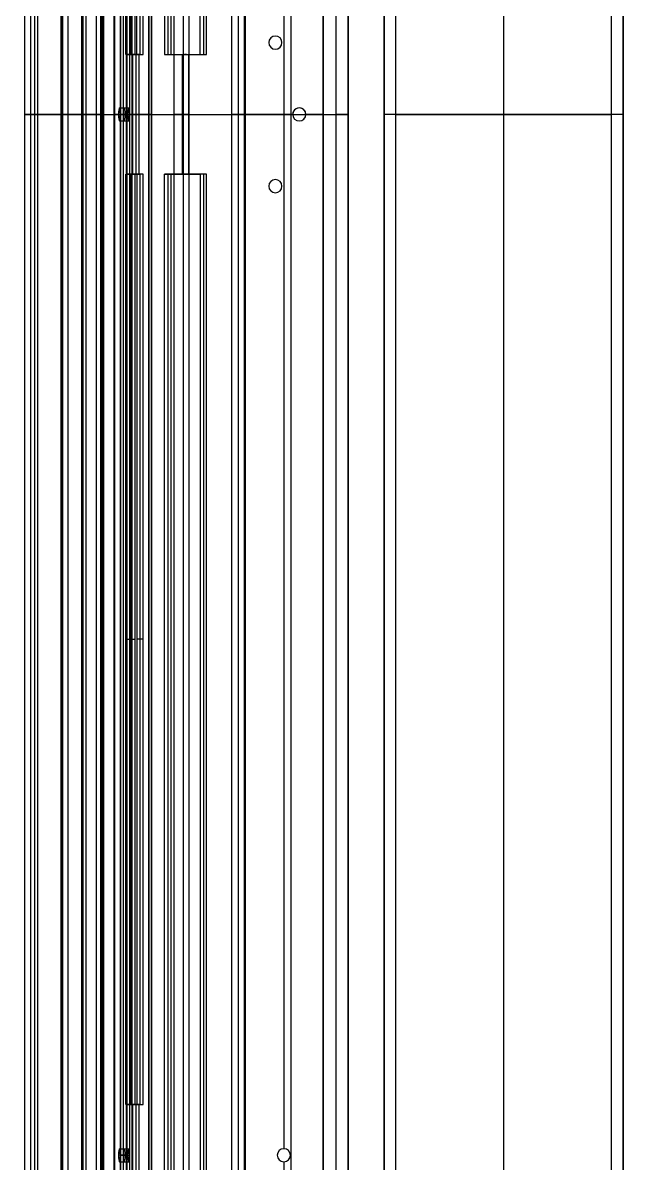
# Model space of a CAD drawing. Header units: millimetres. Extents: x -1488 to 3198, y -4194 to 3775.
# Drawn here: x -1433.3 to -1182.3, y -3718.4 to -3241.8 of the extents above; entities that cross this region are included whole.
import ezdxf

# ---------------------------------------------------------------- set-up
doc = ezdxf.new("R2010")
doc.units = ezdxf.units.MM
doc.header["$MEASUREMENT"] = 0
doc.layers.add('Domyślny', color=7, linetype='Continuous', true_color=0x000000)

# ---------------------------------------------------------------- blocks, each defined once
blk = doc.blocks.new('deska 1 siedziska awki Soft 02.412 SC_Domylna_Obrobiona_')
at = {"layer": 'Domyślny'}
for p, q in [((-68.94, 44.5, 895), (-68.94, 44.5, -895)), ((-66.58, 43.91, 895), (-66.58, 43.91, -895)), ((-91.34, 21.24), (-72.72, 42.77)), ((-68.94, 39.5, 900), (-87.55, 17.97, 900)), ((-68.94, 39.5, -900), (-87.55, 17.97, -900)), ((-43, 38), (-5, 38)), ((-24, 38, 895), (-24, 38, -895)), ((-82.03, 32.01, -895), (-82.03, 32.01, 895)), ((-46.28, 5.06, 900), (-46.28, 33.1, 900)), ((-46.28, 5.06, -900), (-46.28, 33.1, -900)), ((0, 5), (0, 33)), ((-83.86, 22.25, 900), (-5, 22.25, 900)), ((-83.86, 22.25, -900), (-5, 22.25, -900)), ((-92.55, 17.97, 895), (-92.55, 17.97, -895)), ((0, 19, -895), (0, 19, 895)), ((-90.24, 13.75, -895), (-90.24, 13.75, 895)), ((-43, 0, -895), (-43, 0, 895)), ((-43, 0), (-5, 0)), ((-24, 0, 895), (-24, 0, -895))]:
    blk.add_line(p, q, dxfattribs=at)
for centre, radius, start, end in [((-68.94, 39.5, 895), 5, 61.8614, 139.148), ((-68.94, 39.5, -895), 5, 61.8614, 139.148), ((-68.94, 39.5), 5, 61.8614, 139.148), ((-43, 88, -895), 50, 241.8614, 270), ((-43, 88, 895), 50, 241.8614, 270), ((-43, 88), 50, 241.8614, 270), ((-43, 88, 900), 55, 241.8614, 270), ((-43, 88, -900), 55, 241.8614, 270), ((-43, 88, 900), 55, 241.8614, 270), ((-43, 88, -900), 55, 241.8614, 270), ((-5, 33, 895), 5, 0, 90), ((-5, 33, -895), 5, 0, 90), ((-5, 33), 5, 0, 90), ((-5, 33, -895), 5, 0, 90), ((-87.55, 17.97, 895), 5, 139.148, 180), ((-87.55, 17.97, -895), 5, 139.148, 180), ((-87.55, 17.97), 5, 139.148, 180), ((-87.55, 17.97, 895), 5, 180, 237.5335), ((-87.55, 17.97, -895), 5, 180, 237.5335), ((-87.55, 17.97), 5, 180, 237.5335), ((-43, 88, 900), 83, 237.5335, 270), ((-43, 88, -900), 83, 237.5335, 270), ((-43, 88, -895), 88, 237.5335, 270), ((-43, 88, 895), 88, 237.5335, 270), ((-43, 88), 88, 237.5335, 270), ((-5, 5, 895), 5, 270, 0), ((-5, 5, -895), 5, 270, 0), ((-5, 5), 5, 270, 0)]:
    blk.add_arc(centre, radius, start, end, dxfattribs=at)
at = {"layer": 'Domyślny', "extrusion": (1, 0, 0)}
for centre, start, end in [((39.5, 895, -68.94), 0, 90), ((39.5, -895, -68.94), 270, 0), ((33, 895, -43), 0, 90), ((33, -895, -43), 270, 0), ((33, 895, -24), 0, 90), ((33, -895, -24), 270, 0), ((5, 895, -43), 90, 180), ((5, -895, -43), 180, 270), ((5, 895, -24), 90, 180), ((5, -895, -24), 180, 270), ((5, -895, -5), 180, 270)]:
    blk.add_arc(centre, 5, start, end, dxfattribs=at)
at = {"layer": 'Domyślny', "extrusion": (0.88181, -0.471606, 6.70192e-16)}
blk.add_arc((2.32, 895, -79.42), 5, 0, 90, dxfattribs=at)
at = {"layer": 'Domyślny', "extrusion": (0.88181, -0.471606, -4.04901e-15)}
blk.add_arc((2.32, -895, -79.42), 5, 270, 0, dxfattribs=at)
at = {"layer": 'Domyślny', "extrusion": (0.654107, 0.756402, 1.08372e-14)}
blk.add_arc((77.98, 895, -15.21), 5, 0, 90, dxfattribs=at)
at = {"layer": 'Domyślny', "extrusion": (0.654107, 0.756402, -1.68754e-15)}
blk.add_arc((77.98, -895, -15.21), 5, 270, 0, dxfattribs=at)
at = {"layer": 'Domyślny', "extrusion": (1, -1.77636e-16, -3.55271e-16)}
blk.add_arc((33, 895, -5), 5, 0, 90, dxfattribs=at)
at = {"layer": 'Domyślny', "extrusion": (1, 1.20913e-29, -3.55271e-16)}
blk.add_arc((33, -895, -5), 5, 270, 0, dxfattribs=at)
at = {"layer": 'Domyślny', "extrusion": (0.654107, 0.756402, 0)}
for centre, start, end in [((77.98, 895, -29.45), 0, 90), ((77.98, -895, -29.45), 270, 0)]:
    blk.add_arc(centre, 5, start, end, dxfattribs=at)
at = {"layer": 'Domyślny', "extrusion": (0, 1, 0)}
for centre, start, end in [((5, 895, 33), 90, 180), ((5, -895, 33), 180, 270), ((87.55, 895, 17.97), 0, 90), ((87.55, -895, 17.97), 270, 0), ((5, 895, 19), 90, 180), ((5, -895, 19), 180, 270)]:
    blk.add_arc(centre, 5, start, end, dxfattribs=at)
at = {"layer": 'Domyślny', "extrusion": (0.654107, 0.756402, 1.77636e-16)}
blk.add_arc((77.98, 895, -43.68), 5, 0, 90, dxfattribs=at)
at = {"layer": 'Domyślny', "extrusion": (0.654107, 0.756402, -6.7658e-14)}
blk.add_arc((77.98, -895, -43.68), 5, 270, 0, dxfattribs=at)
at = {"layer": 'Domyślny', "extrusion": (0.843706, -0.536806, 0)}
blk.add_arc((-31.84, 895, -83.52), 5, 90, 180, dxfattribs=at)
at = {"layer": 'Domyślny', "extrusion": (0.843706, -0.536806, 5.41789e-15)}
blk.add_arc((-31.84, -895, -83.52), 5, 180, 270, dxfattribs=at)
at = {"layer": 'Domyślny', "extrusion": (1, 0, -3.55271e-16)}
blk.add_arc((5, 895, -5), 5, 90, 180, dxfattribs=at)
at = {"layer": 'Domyślny', "extrusion": (-5.32907e-16, 1, -8.88178e-16)}
blk.add_arc((5, 895, 5), 5, 90, 180, dxfattribs=at)
at = {"layer": 'Domyślny', "extrusion": (-3.55271e-16, 1, 5.32907e-16)}
blk.add_arc((5, -895, 5), 5, 180, 270, dxfattribs=at)
at = {"layer": 'Domyślny'}
for points in [[(-91.34, 21.24, -895), (-82.03, 32.01, -895), (-72.72, 42.77, -895)], [(-72.72, 42.77, 895), (-82.03, 32.01, 895), (-91.34, 21.24, 895)], [(-72.72, 42.77, -895), (-72.72, 42.77), (-72.72, 42.77, 895)], [(-43, 38, -895), (-24, 38, -895), (-5, 38, -895)], [(-43, 38, 895), (-43, 38), (-43, 38, -895)], [(-5, 38, 895), (-24, 38, 895), (-43, 38, 895)], [(-5, 38, -895), (-5, 38), (-5, 38, 895)], [(-5, 33, 900), (-24, 33, 900), (-43, 33, 900)], [(-5, 33, -900), (-24, 33, -900), (-43, 33, -900)], [(-5, 5, 900), (-5, 19, 900), (-5, 33, 900)], [(-5, 5, -900), (-5, 19, -900), (-5, 33, -900)], [(0, 5, 895), (0, 19, 895), (0, 33, 895)], [(0, 33, -895), (0, 19, -895), (0, 5, -895)], [(0, 33, 895), (0, 33), (0, 33, -895)], [(-91.34, 21.24, 895), (-91.34, 21.24), (-91.34, 21.24, -895)], [(-43, 5, 900), (-24, 5, 900), (-5, 5, 900)], [(-43, 5, -900), (-24, 5, -900), (-5, 5, -900)], [(0, 5, -895), (0, 5), (0, 5, 895)], [(-43, 0, -895), (-24, 0, -895), (-5, 0, -895)], [(-5, 0, 895), (-24, 0, 895), (-43, 0, 895)], [(-5, 0, -895), (-5, 0), (-5, 0, 895)]]:
    blk.add_open_spline(points, degree=2, dxfattribs=at)
blk = doc.blocks.new('blacha nona tylna awki Soft 02.412 SC')
at = {"layer": 'Domyślny'}
for p, q in [((0, 97.22, -96.75), (0, 101.18, -96.19)), ((0, 101.18, -96.19), (0, 100.16, -89.01)), ((0, 100.16, -89.01), (0, 96.2, -89.58)), ((-902.5, 99.2, -96.47), (902.5, 99.2, -96.47)), ((902.5, 96.52, -63.58), (-902.5, 96.52, -63.58)), ((-432.25, 98.85, -79.88), (432.25, 98.85, -79.88)), ((-32.75, 94.39, -76.96), (-32.75, 98.35, -76.39)), ((-30, 98.74, -79.11), (-30, 94.78, -79.68)), ((-30, 98.74, -79.11), (-30, 98.74, -79.11)), ((-30, 94, -74.23), (-30, 97.96, -73.67)), ((-30, 97.96, -73.67), (-30, 97.96, -73.67)), ((-27.25, 94.39, -76.96), (-27.25, 98.35, -76.39)), ((-2.75, 95.81, -86.86), (-2.75, 99.77, -86.29)), ((0, 95.42, -84.13), (0, 99.38, -83.57)), ((0, 95.42, -84.13), (0, 99.38, -83.57)), ((0, 99.38, -83.57), (0, 96.52, -63.58)), ((0, 97.22, -96.75), (0, 96.2, -89.58)), ((0, 95.42, -84.13), (0, 92.56, -64.15)), ((2.75, 95.81, -86.86), (2.75, 99.77, -86.29)), ((27.25, 94.39, -76.96), (27.25, 98.35, -76.39)), ((30, 98.74, -79.11), (30, 94.78, -79.68)), ((30, 94, -74.23), (30, 97.96, -73.67)), ((30, 97.96, -73.67), (30, 97.96, -73.67)), ((32.75, 94.39, -76.96), (32.75, 98.35, -76.39)), ((432.25, 94.89, -80.45), (432.25, 98.85, -79.88)), ((435, 99.24, -82.61), (435, 95.28, -83.17)), ((435, 94.5, -77.73), (435, 98.46, -77.16)), ((435, 94.5, -77.73), (435, 98.46, -77.16)), ((437.75, 94.89, -80.45), (437.75, 98.85, -79.88)), ((437.75, 98.85, -79.88), (875.18, 98.85, -79.88)), ((902.5, 92.56, -64.15), (-902.5, 92.56, -64.15)), ((-432.25, 94.89, -80.45), (432.25, 94.89, -80.45)), ((0, 51.19, -22.87), (0, 93.75, -58.58)), ((0, 48.62, -25.94), (0, 91.18, -61.65)), ((437.75, 94.89, -80.45), (875.18, 94.89, -80.45)), ((-852.5, 78.93, -48.76), (-25, 78.93, -48.76)), ((25, 78.93, -48.76), (852.5, 78.93, -48.76)), ((-25, 74.37, -42.32), (-25, 68.14, -42.32)), ((-25, 72.47, -40.73), (25, 72.47, -40.73)), ((25, 74.37, -42.32), (25, 68.14, -42.32)), ((-25, 71.26, -39.71), (-25, 71.26, -44.93)), ((-25, 69.9, -43.79), (25, 69.9, -43.79)), ((25, 71.26, -44.93), (25, 71.26, -39.71)), ((-852.5, 63.58, -35.88), (-25, 63.58, -35.88)), ((25, 63.58, -35.88), (852.5, 63.58, -35.88)), ((219.37, 50.32, -27.36), (219.37, 52.89, -24.3)), ((-413.75, 51.6, -25.83), (-25, 51.6, -25.83)), ((-25, 52.2, -25.12), (-25, 49.3, -25.12)), ((-25, 50.75, -23.39), (-25, 50.75, -26.85)), ((-25, 50.69, -23.47), (-25, 46.04, -23.47)), ((-25, 48.62, -21.42), (-25, 48.62, -25.94)), ((25, 52.2, -25.12), (25, 49.3, -25.12)), ((25, 51.6, -25.83), (413.75, 51.6, -25.83)), ((25, 50.75, -26.85), (25, 50.75, -23.39)), ((25, 46.04, -23.47), (25, 50.69, -23.47)), ((25, 48.62, -21.42), (25, 48.62, -25.94)), ((413.75, 49.3, -25.12), (413.75, 52.2, -25.12)), ((413.75, 50.75, -23.39), (413.75, 50.75, -26.85)), ((413.75, 46.04, -23.47), (413.75, 50.69, -23.47)), ((413.75, 48.62, -25.94), (413.75, 48.62, -21.42)), ((-413.75, 43.82, -23), (-25, 43.82, -23)), ((-25, 46.04, -22.07), (-25, 43.82, -23.93)), ((-25, 43.82, -21.68), (-25, 46.04, -24.32)), ((0, 46.04, -25), (0, 27.75, -25)), ((0, 46.04, -21), (0, 27.75, -21)), ((25, 46.04, -22.07), (25, 43.82, -23.93)), ((25, 46.04, -24.32), (25, 43.82, -21.68)), ((25, 43.82, -23), (413.75, 43.82, -23)), ((219.37, 43.82, -21), (219.37, 43.82, -25)), ((413.75, 43.82, -21.68), (413.75, 46.04, -24.32)), ((413.75, 43.82, -23.93), (413.75, 46.04, -22.07)), ((-433.14, 27.02, -25), (-1.86, 27.02, -25)), ((-433.14, 27.02, -21), (-1.86, 27.02, -21)), ((-2.75, 25, -21), (-2.75, 25, -25)), ((0, 27.75, -21), (0, 27.75, -25)), ((1.86, 27.02, -25), (433.14, 27.02, -25)), ((1.86, 27.02, -21), (433.14, 27.02, -21)), ((2.75, 25, -21), (2.75, 25, -25)), ((432.25, 25, -21), (432.25, 25, -25)), ((435, 27.75, -21), (435, 27.75, -25)), ((436.86, 27.02, -25), (868.14, 27.02, -25)), ((436.86, 27.02, -21), (868.14, 27.02, -21)), ((437.75, 25, -21), (437.75, 25, -25)), ((0, 22.25, -25), (0, 22.25, -21)), ((0, 22.25, -25), (0, 8, -25)), ((0, 22.25, -21), (0, 8, -21)), ((435, 22.25, -25), (435, 22.25, -21)), ((902.5, 4, -17), (-902.5, 4, -17)), ((-902.5, 4, -8.5), (902.5, 4, -8.5)), ((902.5, 2), (-902.5, 2)), ((902.5, 0, -17), (-902.5, 0, -17)), ((-902.5, 0, -8.5), (902.5, 0, -8.5)), ((0, 0), (0, 4)), ((0, 4), (0, 4, -17)), ((0, 0), (0, 0, -17))]:
    blk.add_line(p, q, dxfattribs=at)
at = {"layer": 'Domyślny', "extrusion": (1.5347e-14, 0.98995, 0.141415)}
blk.add_arc((0, -99.53, 86.56), 2.75, 270, 90, dxfattribs=at)
at = {"layer": 'Domyślny', "extrusion": (-8.76976e-15, 0.98995, 0.141415)}
blk.add_arc((0, -99.53, 86.56), 2.75, 90, 270, dxfattribs=at)
at = {"layer": 'Domyślny', "extrusion": (-1.59206e-29, 0.98995, 0.141415)}
blk.add_arc((30, -89.53, 86.56), 2.75, 270, 90, dxfattribs=at)
at = {"layer": 'Domyślny', "extrusion": (0, 0.98995, 0.141415)}
for centre, start, end in [((30, -89.53, 84.56), 270, 90), ((30, -89.53, 84.56), 90, 270), ((0, -99.53, 84.56), 270, 90), ((-30, -89.53, 84.56), 270, 90), ((-30, -89.53, 84.56), 90, 270), ((-435, -93.06, 84.56), 270, 90), ((-435, -93.06, 84.56), 90, 270)]:
    blk.add_arc(centre, 2.75, start, end, dxfattribs=at)
at = {"layer": 'Domyślny', "extrusion": (-1.02552e-29, 0.98995, 0.141415)}
blk.add_arc((30, -89.53, 86.56), 2.75, 90, 270, dxfattribs=at)
at = {"layer": 'Domyślny', "extrusion": (-7.30772e-16, 0.98995, 0.141415)}
blk.add_arc((0, -99.53, 82.56), 2.75, 270, 90, dxfattribs=at)
at = {"layer": 'Domyślny', "extrusion": (-1.42109e-14, 0.98995, 0.141415)}
blk.add_arc((0, -99.53, 84.56), 2.75, 90, 270, dxfattribs=at)
at = {"layer": 'Domyślny', "extrusion": (1, 0, 0)}
for centre, radius, start, end in [((88.6, -64.71), 8, 8.1297, 50), ((88.6, -64.71), 4, 8.1297, 50), ((46.04, -29), 8, 50, 90), ((46.04, -29), 4, 50, 90), ((8, -17), 4, 180, 270), ((8, -17), 8, 180, 270)]:
    blk.add_arc(centre, radius, start, end, dxfattribs=at)
at = {"layer": 'Domyślny', "extrusion": (-1.5347e-14, 0.98995, 0.141415)}
blk.add_arc((0, -99.53, 82.56), 2.75, 90, 270, dxfattribs=at)
at = {"layer": 'Domyślny', "extrusion": (2.15144e-31, 0.98995, 0.141415)}
blk.add_arc((-30, -89.53, 86.56), 2.75, 270, 90, dxfattribs=at)
at = {"layer": 'Domyślny', "extrusion": (-4.12359e-30, 0.98995, 0.141415)}
blk.add_arc((-30, -89.53, 86.56), 2.75, 90, 270, dxfattribs=at)
at = {"layer": 'Domyślny', "extrusion": (4.99799e-19, 0.98995, 0.141415)}
blk.add_arc((-435, -93.06, 86.56), 2.75, 270, 90, dxfattribs=at)
at = {"layer": 'Domyślny', "extrusion": (-1.24241e-14, 0.98995, 0.141415)}
blk.add_arc((-435, -93.06, 86.56), 2.75, 90, 270, dxfattribs=at)
at = {"layer": 'Domyślny', "extrusion": (-3.45912e-24, 0.98995, 0.141415)}
blk.add_arc((30, -89.53, 82.56), 2.75, 270, 90, dxfattribs=at)
at = {"layer": 'Domyślny', "extrusion": (6.16626e-24, 0.98995, 0.141415)}
blk.add_arc((30, -89.53, 82.56), 2.75, 90, 270, dxfattribs=at)
at = {"layer": 'Domyślny', "extrusion": (1.57916e-23, 0.98995, 0.141415)}
blk.add_arc((-30, -89.53, 82.56), 2.75, 270, 90, dxfattribs=at)
at = {"layer": 'Domyślny', "extrusion": (3.45912e-24, 0.98995, 0.141415)}
blk.add_arc((-30, -89.53, 82.56), 2.75, 90, 270, dxfattribs=at)
at = {"layer": 'Domyślny', "extrusion": (-2.19232e-15, 0.98995, 0.141415)}
blk.add_arc((-435, -93.06, 82.56), 2.75, 270, 90, dxfattribs=at)
at = {"layer": 'Domyślny', "extrusion": (-2.92334e-15, 0.98995, 0.141415)}
blk.add_arc((-435, -93.06, 82.56), 2.75, 90, 270, dxfattribs=at)
at = {"layer": 'Domyślny', "extrusion": (1, 8.91763e-16, -1.34626e-15)}
blk.add_arc((46.04, -29, -25), 8, 50, 90, dxfattribs=at)
at = {"layer": 'Domyślny', "extrusion": (1, -9.10925e-15, -3.26202e-14)}
blk.add_arc((46.04, -29, -25), 4, 50, 90, dxfattribs=at)
at = {"layer": 'Domyślny', "extrusion": (1, 3.45446e-14, 1.06299e-13)}
blk.add_arc((46.04, -29, 25), 8, 50, 90, dxfattribs=at)
at = {"layer": 'Domyślny', "extrusion": (1, -7.96859e-15, -1.43008e-14)}
blk.add_arc((46.04, -29, 25), 4, 50, 90, dxfattribs=at)
at = {"layer": 'Domyślny', "extrusion": (1, 2.26914e-14, 9.2715e-14)}
blk.add_arc((46.04, -29, 413.75), 8, 50, 90, dxfattribs=at)
at = {"layer": 'Domyślny', "extrusion": (1, 8.62667e-14, 2.37016e-13)}
blk.add_arc((46.04, -29, 413.75), 4, 50, 90, dxfattribs=at)
at = {"layer": 'Domyślny'}
for centre, start, end in [((0, 25, -21), 90, 270), ((0, 25, -25), 90, 270), ((0, 25, -23), 90, 270), ((0, 25, -21), 270, 90), ((0, 25, -25), 270, 90), ((0, 25, -23), 270, 90), ((435, 25, -21), 90, 270), ((435, 25, -25), 90, 270), ((435, 25, -23), 90, 270), ((435, 25, -21), 270, 90), ((435, 25, -25), 270, 90), ((435, 25, -23), 270, 90)]:
    blk.add_arc(centre, 2.75, start, end, dxfattribs=at)
for points in [[(-902.5, 101.18, -96.19), (0, 101.18, -96.19), (902.5, 101.18, -96.19)], [(902.5, 97.22, -96.75), (0, 97.22, -96.75), (-902.5, 97.22, -96.75)], [(-902.5, 93.75, -58.58), (0, 93.75, -58.58), (902.5, 93.75, -58.58)], [(-902.5, 91.18, -61.65), (0, 91.18, -61.65), (902.5, 91.18, -61.65)], [(-25, 80.22, -47.23), (-438.75, 80.22, -47.23), (-852.5, 80.22, -47.23)], [(-25, 77.65, -50.3), (-438.75, 77.65, -50.3), (-852.5, 77.65, -50.3)], [(-25, 64.87, -34.35), (-25, 72.54, -40.79), (-25, 80.22, -47.23)], [(-25, 80.22, -47.23), (-25, 78.93, -48.76), (-25, 77.65, -50.3)], [(-25, 62.3, -37.41), (-25, 69.97, -43.86), (-25, 77.65, -50.3)], [(25, 80.22, -47.23), (438.75, 80.22, -47.23), (852.5, 80.22, -47.23)], [(25, 77.65, -50.3), (25, 78.93, -48.76), (25, 80.22, -47.23)], [(25, 64.87, -34.35), (25, 72.54, -40.79), (25, 80.22, -47.23)], [(852.5, 77.65, -50.3), (438.75, 77.65, -50.3), (25, 77.65, -50.3)], [(25, 77.65, -50.3), (25, 69.97, -43.86), (25, 62.3, -37.41)], [(-852.5, 64.87, -34.35), (-438.75, 64.87, -34.35), (-25, 64.87, -34.35)], [(-852.5, 62.3, -37.41), (-438.75, 62.3, -37.41), (-25, 62.3, -37.41)], [(-25, 64.87, -34.35), (-25, 63.58, -35.88), (-25, 62.3, -37.41)], [(25, 62.3, -37.41), (25, 63.58, -35.88), (25, 64.87, -34.35)], [(852.5, 64.87, -34.35), (438.75, 64.87, -34.35), (25, 64.87, -34.35)], [(25, 62.3, -37.41), (438.75, 62.3, -37.41), (852.5, 62.3, -37.41)], [(-25, 52.89, -24.3), (-219.37, 52.89, -24.3), (-413.75, 52.89, -24.3)], [(-25, 51.19, -22.87), (-25, 52.04, -23.59), (-25, 52.89, -24.3)], [(-25, 52.89, -24.3), (-25, 51.6, -25.83), (-25, 50.32, -27.36)], [(25, 52.89, -24.3), (219.37, 52.89, -24.3), (413.75, 52.89, -24.3)], [(25, 50.32, -27.36), (25, 51.6, -25.83), (25, 52.89, -24.3)], [(25, 52.89, -24.3), (25, 52.04, -23.59), (25, 51.19, -22.87)], [(413.75, 52.89, -24.3), (413.75, 51.6, -25.83), (413.75, 50.32, -27.36)], [(413.75, 51.19, -22.87), (413.75, 52.04, -23.59), (413.75, 52.89, -24.3)], [(-25, 50.32, -27.36), (-219.37, 50.32, -27.36), (-413.75, 50.32, -27.36)], [(25, 51.19, -22.87), (0, 51.19, -22.87), (-25, 51.19, -22.87)], [(-25, 51.19, -22.87), (-25, 49.9, -24.4), (-25, 48.62, -25.94)], [(-25, 48.62, -25.94), (-25, 49.47, -26.65), (-25, 50.32, -27.36)], [(25, 48.62, -25.94), (0, 48.62, -25.94), (-25, 48.62, -25.94)], [(25, 48.62, -25.94), (25, 49.9, -24.4), (25, 51.19, -22.87)], [(413.75, 50.32, -27.36), (219.37, 50.32, -27.36), (25, 50.32, -27.36)], [(25, 50.32, -27.36), (25, 49.47, -26.65), (25, 48.62, -25.94)], [(463.75, 51.19, -22.87), (438.75, 51.19, -22.87), (413.75, 51.19, -22.87)], [(413.75, 51.19, -22.87), (413.75, 49.9, -24.4), (413.75, 48.62, -25.94)], [(413.75, 48.62, -25.94), (413.75, 49.47, -26.65), (413.75, 50.32, -27.36)], [(463.75, 48.62, -25.94), (438.75, 48.62, -25.94), (413.75, 48.62, -25.94)], [(-25, 43.82, -25), (-219.37, 43.82, -25), (-413.75, 43.82, -25)], [(-25, 43.82, -21), (-219.37, 43.82, -21), (-413.75, 43.82, -21)], [(25, 46.04, -25), (0, 46.04, -25), (-25, 46.04, -25)], [(-25, 46.04, -25), (-25, 44.93, -25), (-25, 43.82, -25)], [(25, 46.04, -21), (0, 46.04, -21), (-25, 46.04, -21)], [(-25, 46.04, -21), (-25, 44.93, -21), (-25, 43.82, -21)], [(-25, 46.04, -25), (-25, 46.04, -23), (-25, 46.04, -21)], [(-25, 43.82, -25), (-25, 43.82, -23), (-25, 43.82, -21)], [(25, 46.04, -25), (25, 44.93, -25), (25, 43.82, -25)], [(25, 43.82, -21), (25, 44.93, -21), (25, 46.04, -21)], [(25, 46.04, -21), (25, 46.04, -23), (25, 46.04, -25)], [(413.75, 43.82, -25), (219.37, 43.82, -25), (25, 43.82, -25)], [(413.75, 43.82, -21), (219.37, 43.82, -21), (25, 43.82, -21)], [(25, 43.82, -25), (25, 43.82, -23), (25, 43.82, -21)], [(413.75, 43.82, -25), (413.75, 44.93, -25), (413.75, 46.04, -25)], [(463.75, 46.04, -25), (438.75, 46.04, -25), (413.75, 46.04, -25)], [(463.75, 46.04, -21), (438.75, 46.04, -21), (413.75, 46.04, -21)], [(413.75, 46.04, -21), (413.75, 44.93, -21), (413.75, 43.82, -21)], [(413.75, 46.04, -25), (413.75, 46.04, -23), (413.75, 46.04, -21)], [(413.75, 43.82, -21), (413.75, 43.82, -23), (413.75, 43.82, -25)], [(-902.5, 8, -25), (0, 8, -25), (902.5, 8, -25)], [(-902.5, 8, -21), (0, 8, -21), (902.5, 8, -21)], [(-902.5, 4), (0, 4), (902.5, 4)], [(902.5, 0), (0, 0), (-902.5, 0)]]:
    blk.add_open_spline(points, degree=2, dxfattribs=at)
blk = doc.blocks.new('deska 1 siedziska awki Soft 02.412 SC_Domylna_Obrobiona_ 01')
at = {"layer": 'Domyślny'}
for p, q in [((-68.94, 44.5, 895), (-68.94, 44.5, -895)), ((-66.58, 43.91, 895), (-66.58, 43.91, -895)), ((-91.34, 21.24), (-72.72, 42.77)), ((-68.94, 39.5, 900), (-87.55, 17.97, 900)), ((-68.94, 39.5, -900), (-87.55, 17.97, -900)), ((-43, 38), (-5, 38)), ((-24, 38, 895), (-24, 38, -895)), ((-82.03, 32.01, -895), (-82.03, 32.01, 895)), ((-46.28, 5.06, 900), (-46.28, 33.1, 900)), ((-46.28, 5.06, -900), (-46.28, 33.1, -900)), ((0, 5), (0, 33)), ((-83.86, 22.25, 900), (-5, 22.25, 900)), ((-83.86, 22.25, -900), (-5, 22.25, -900)), ((-92.55, 17.97, 895), (-92.55, 17.97, -895)), ((0, 19, -895), (0, 19, 895)), ((-90.24, 13.75, -895), (-90.24, 13.75, 895)), ((-43, 0, -895), (-43, 0, 895)), ((-43, 0), (-5, 0)), ((-24, 0, 895), (-24, 0, -895))]:
    blk.add_line(p, q, dxfattribs=at)
for centre, radius, start, end in [((-68.94, 39.5, 895), 5, 61.8614, 139.148), ((-68.94, 39.5, -895), 5, 61.8614, 139.148), ((-68.94, 39.5), 5, 61.8614, 139.148), ((-43, 88, -895), 50, 241.8614, 270), ((-43, 88, 895), 50, 241.8614, 270), ((-43, 88), 50, 241.8614, 270), ((-43, 88, 900), 55, 241.8614, 270), ((-43, 88, -900), 55, 241.8614, 270), ((-43, 88, 900), 55, 241.8614, 270), ((-43, 88, -900), 55, 241.8614, 270), ((-5, 33, 895), 5, 0, 90), ((-5, 33, -895), 5, 0, 90), ((-5, 33), 5, 0, 90), ((-5, 33, -895), 5, 0, 90), ((-87.55, 17.97, 895), 5, 139.148, 180), ((-87.55, 17.97, -895), 5, 139.148, 180), ((-87.55, 17.97), 5, 139.148, 180), ((-87.55, 17.97, 895), 5, 180, 237.5335), ((-87.55, 17.97, -895), 5, 180, 237.5335), ((-87.55, 17.97), 5, 180, 237.5335), ((-43, 88, 900), 83, 237.5335, 270), ((-43, 88, -900), 83, 237.5335, 270), ((-43, 88, -895), 88, 237.5335, 270), ((-43, 88, 895), 88, 237.5335, 270), ((-43, 88), 88, 237.5335, 270), ((-5, 5, 895), 5, 270, 0), ((-5, 5, -895), 5, 270, 0), ((-5, 5), 5, 270, 0)]:
    blk.add_arc(centre, radius, start, end, dxfattribs=at)
at = {"layer": 'Domyślny', "extrusion": (1, 0, 0)}
for centre, start, end in [((39.5, 895, -68.94), 0, 90), ((39.5, -895, -68.94), 270, 0), ((33, 895, -43), 0, 90), ((33, -895, -43), 270, 0), ((33, 895, -24), 0, 90), ((33, -895, -24), 270, 0), ((5, 895, -43), 90, 180), ((5, -895, -43), 180, 270), ((5, 895, -24), 90, 180), ((5, -895, -24), 180, 270), ((5, -895, -5), 180, 270)]:
    blk.add_arc(centre, 5, start, end, dxfattribs=at)
at = {"layer": 'Domyślny', "extrusion": (0.88181, -0.471606, 6.70192e-16)}
blk.add_arc((2.32, 895, -79.42), 5, 0, 90, dxfattribs=at)
at = {"layer": 'Domyślny', "extrusion": (0.88181, -0.471606, -4.04901e-15)}
blk.add_arc((2.32, -895, -79.42), 5, 270, 0, dxfattribs=at)
at = {"layer": 'Domyślny', "extrusion": (0.654107, 0.756402, 1.08372e-14)}
blk.add_arc((77.98, 895, -15.21), 5, 0, 90, dxfattribs=at)
at = {"layer": 'Domyślny', "extrusion": (0.654107, 0.756402, -1.68754e-15)}
blk.add_arc((77.98, -895, -15.21), 5, 270, 0, dxfattribs=at)
at = {"layer": 'Domyślny', "extrusion": (1, -1.77636e-16, -3.55271e-16)}
blk.add_arc((33, 895, -5), 5, 0, 90, dxfattribs=at)
at = {"layer": 'Domyślny', "extrusion": (1, 1.20913e-29, -3.55271e-16)}
blk.add_arc((33, -895, -5), 5, 270, 0, dxfattribs=at)
at = {"layer": 'Domyślny', "extrusion": (0.654107, 0.756402, 0)}
for centre, start, end in [((77.98, 895, -29.45), 0, 90), ((77.98, -895, -29.45), 270, 0)]:
    blk.add_arc(centre, 5, start, end, dxfattribs=at)
at = {"layer": 'Domyślny', "extrusion": (0, 1, 0)}
for centre, start, end in [((5, 895, 33), 90, 180), ((5, -895, 33), 180, 270), ((87.55, 895, 17.97), 0, 90), ((87.55, -895, 17.97), 270, 0), ((5, 895, 19), 90, 180), ((5, -895, 19), 180, 270)]:
    blk.add_arc(centre, 5, start, end, dxfattribs=at)
at = {"layer": 'Domyślny', "extrusion": (0.654107, 0.756402, 1.77636e-16)}
blk.add_arc((77.98, 895, -43.68), 5, 0, 90, dxfattribs=at)
at = {"layer": 'Domyślny', "extrusion": (0.654107, 0.756402, -6.7658e-14)}
blk.add_arc((77.98, -895, -43.68), 5, 270, 0, dxfattribs=at)
at = {"layer": 'Domyślny', "extrusion": (0.843706, -0.536806, 0)}
blk.add_arc((-31.84, 895, -83.52), 5, 90, 180, dxfattribs=at)
at = {"layer": 'Domyślny', "extrusion": (0.843706, -0.536806, 5.41789e-15)}
blk.add_arc((-31.84, -895, -83.52), 5, 180, 270, dxfattribs=at)
at = {"layer": 'Domyślny', "extrusion": (1, 0, -3.55271e-16)}
blk.add_arc((5, 895, -5), 5, 90, 180, dxfattribs=at)
at = {"layer": 'Domyślny', "extrusion": (-5.32907e-16, 1, -8.88178e-16)}
blk.add_arc((5, 895, 5), 5, 90, 180, dxfattribs=at)
at = {"layer": 'Domyślny', "extrusion": (-3.55271e-16, 1, 5.32907e-16)}
blk.add_arc((5, -895, 5), 5, 180, 270, dxfattribs=at)
at = {"layer": 'Domyślny'}
for points in [[(-91.34, 21.24, -895), (-82.03, 32.01, -895), (-72.72, 42.77, -895)], [(-72.72, 42.77, 895), (-82.03, 32.01, 895), (-91.34, 21.24, 895)], [(-72.72, 42.77, -895), (-72.72, 42.77), (-72.72, 42.77, 895)], [(-43, 38, -895), (-24, 38, -895), (-5, 38, -895)], [(-43, 38, 895), (-43, 38), (-43, 38, -895)], [(-5, 38, 895), (-24, 38, 895), (-43, 38, 895)], [(-5, 38, -895), (-5, 38), (-5, 38, 895)], [(-5, 33, 900), (-24, 33, 900), (-43, 33, 900)], [(-5, 33, -900), (-24, 33, -900), (-43, 33, -900)], [(-5, 5, 900), (-5, 19, 900), (-5, 33, 900)], [(-5, 5, -900), (-5, 19, -900), (-5, 33, -900)], [(0, 5, 895), (0, 19, 895), (0, 33, 895)], [(0, 33, -895), (0, 19, -895), (0, 5, -895)], [(0, 33, 895), (0, 33), (0, 33, -895)], [(-91.34, 21.24, 895), (-91.34, 21.24), (-91.34, 21.24, -895)], [(-43, 5, 900), (-24, 5, 900), (-5, 5, 900)], [(-43, 5, -900), (-24, 5, -900), (-5, 5, -900)], [(0, 5, -895), (0, 5), (0, 5, 895)], [(-43, 0, -895), (-24, 0, -895), (-5, 0, -895)], [(-5, 0, 895), (-24, 0, 895), (-43, 0, 895)], [(-5, 0, -895), (-5, 0), (-5, 0, 895)]]:
    blk.add_open_spline(points, degree=2, dxfattribs=at)
blk = doc.blocks.new('ZD 06 SC_Bez rowka 01')
at = {"layer": 'Domyślny'}
for p, q in [((-45, 19), (45, 19)), ((0, 19, -895), (0, 19, 895)), ((-50, -19), (-50, 14)), ((0, -19, 900), (0, 14, 900)), ((0, -19, -900), (0, 14, -900)), ((50, -19), (50, 14)), ((-50, -2.5, 895), (-50, -2.5, -895)), ((-45, -2.5, 900), (45, -2.5, 900)), ((-45, -2.5, -900), (45, -2.5, -900)), ((50, -2.5, -895), (50, -2.5, 895)), ((50, -19), (-50, -19)), ((0, -19, -900), (0, -19, 900))]:
    blk.add_line(p, q, dxfattribs=at)
for centre, start, end in [((-45, 14, -895), 90, 180), ((-45, 14, 895), 90, 180), ((-45, 14, -895), 90, 180), ((-45, 14), 90, 180), ((45, 14, -895), 360, 90), ((45, 14, 895), 360, 90), ((45, 14, -895), 0, 90), ((45, 14), 0, 90)]:
    blk.add_arc(centre, 5, start, end, dxfattribs=at)
at = {"layer": 'Domyślny', "extrusion": (1, 1.84741e-14, 9.09495e-14)}
blk.add_arc((14, -895, -45), 5, 270, 0, dxfattribs=at)
at = {"layer": 'Domyślny', "extrusion": (1, -7.10543e-15, -1.56319e-14)}
blk.add_arc((14, 895, -45), 5, 0, 90, dxfattribs=at)
at = {"layer": 'Domyślny', "extrusion": (1, 0, 0)}
for centre, start, end in [((14, -895), 270, 0), ((14, 895), 0, 90)]:
    blk.add_arc(centre, 5, start, end, dxfattribs=at)
at = {"layer": 'Domyślny', "extrusion": (1, -7.10543e-15, 1.08002e-13)}
blk.add_arc((14, -895, 45), 5, 270, 0, dxfattribs=at)
at = {"layer": 'Domyślny', "extrusion": (1, 3.55271e-14, 1.13687e-14)}
blk.add_arc((14, 895, 45), 5, 0, 90, dxfattribs=at)
at = {"layer": 'Domyślny', "extrusion": (-1.42109e-15, 1, -2.84217e-15)}
blk.add_arc((45, -895, 14), 5, 270, 360, dxfattribs=at)
at = {"layer": 'Domyślny', "extrusion": (-8.52651e-15, 1, 1.20792e-14)}
blk.add_arc((45, 895, 14), 5, 0, 90, dxfattribs=at)
at = {"layer": 'Domyślny', "extrusion": (-4.0492e-29, 1, -1.42109e-15)}
blk.add_arc((-45, -895, 14), 5, 180, 270, dxfattribs=at)
at = {"layer": 'Domyślny', "extrusion": (5.68434e-15, 1, -1.29656e-28)}
blk.add_arc((-45, 895, 14), 5, 90, 180, dxfattribs=at)
at = {"layer": 'Domyślny', "extrusion": (0, 1, 0)}
for centre, start, end in [((45, -895, -2.5), 270, 0), ((45, 895, -2.5), 0, 90), ((-45, -895, -2.5), 180, 270), ((-45, 895, -2.5), 90, 180)]:
    blk.add_arc(centre, 5, start, end, dxfattribs=at)
at = {"layer": 'Domyślny', "extrusion": (-1.06581e-14, 1, -1.49214e-14)}
blk.add_arc((45, -895, -19), 5, 270, 0, dxfattribs=at)
at = {"layer": 'Domyślny', "extrusion": (6.39488e-15, 1, -7.10543e-16)}
blk.add_arc((45, 895, -19), 5, 0, 90, dxfattribs=at)
at = {"layer": 'Domyślny', "extrusion": (5.68434e-15, 1, -1.42109e-14)}
blk.add_arc((-45, -895, -19), 5, 180, 270, dxfattribs=at)
at = {"layer": 'Domyślny', "extrusion": (-2.77112e-14, 1, -1.42109e-14)}
blk.add_arc((-45, 895, -19), 5, 90, 180, dxfattribs=at)
at = {"layer": 'Domyślny'}
for points in [[(-45, 19, -895), (0, 19, -895), (45, 19, -895)], [(-45, 19, 895), (-45, 19), (-45, 19, -895)], [(45, 19, 895), (0, 19, 895), (-45, 19, 895)], [(45, 19, -895), (45, 19), (45, 19, 895)], [(-50, 14, 895), (-50, -2.5, 895), (-50, -19, 895)], [(-50, 14, -895), (-50, 14), (-50, 14, 895)], [(-50, -19, -895), (-50, -2.5, -895), (-50, 14, -895)], [(45, 14, 900), (0, 14, 900), (-45, 14, 900)], [(-45, 14, 900), (-45, -2.5, 900), (-45, -19, 900)], [(45, 14, -900), (0, 14, -900), (-45, 14, -900)], [(-45, 14, -900), (-45, -2.5, -900), (-45, -19, -900)], [(45, -19, 900), (45, -2.5, 900), (45, 14, 900)], [(45, -19, -900), (45, -2.5, -900), (45, 14, -900)], [(50, 14, 895), (50, 14), (50, 14, -895)], [(50, -19, 895), (50, -2.5, 895), (50, 14, 895)], [(50, 14, -895), (50, -2.5, -895), (50, -19, -895)], [(-50, -19, 895), (-50, -19), (-50, -19, -895)], [(-45, -19, 900), (0, -19, 900), (45, -19, 900)], [(45, -19, -900), (0, -19, -900), (-45, -19, -900)], [(50, -19, 895), (50, -19), (50, -19, -895)]]:
    blk.add_open_spline(points, degree=2, dxfattribs=at)

msp = doc.modelspace()

# ---------------------------------------------------------------- block references
at = {"layer": 'Domyślny', "extrusion": (-0.98995, -8.33209e-17, 0.141415), "rotation": 360}
msp.add_blockref('blacha nona tylna awki Soft 02.412 SC', (3280.1, -54.32, 1423.84), dxfattribs=at)
at = {"layer": 'Domyślny', "extrusion": (-8.06425e-17, -1, 9.18618e-17), "rotation": 261.8702894919316}
msp.add_blockref('deska 1 siedziska awki Soft 02.412 SC_Domylna_Obrobiona_', (-1433.29, 154.01, 3280.11), dxfattribs=at)
at = {"layer": 'Domyślny', "extrusion": (-5.55112e-17, 1, 9.02056e-16), "rotation": 180}
msp.add_blockref('deska 1 siedziska awki Soft 02.412 SC_Domylna_Obrobiona_ 01', (1297.27, 272.14, -3280.1), dxfattribs=at)
at = {"layer": 'Domyślny', "extrusion": (7.69637e-16, -1, -8.84471e-16), "rotation": 359.9999999999999}
msp.add_blockref('ZD 06 SC_Bez rowka 01', (-1232.27, 253.14, 3280.1), dxfattribs=at)

doc.saveas('drawing.dxf')
